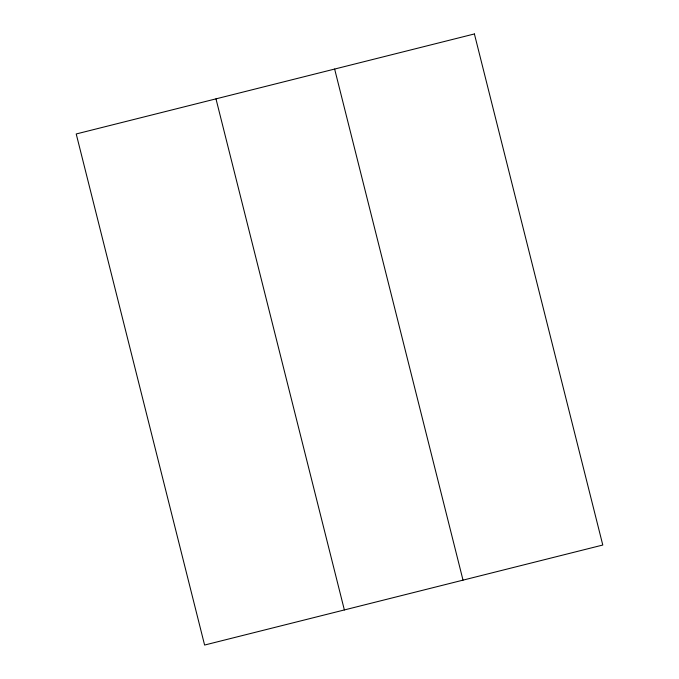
<?xml version="1.0" encoding="UTF-8"?>
<svg xmlns="http://www.w3.org/2000/svg" width="679" height="679" viewBox="0 0 679 679"><rect width="100%" height="100%" fill="white"/><g stroke="black" fill="none" stroke-linecap="round" stroke-linejoin="round"><path stroke-width="1.02" d="M334.637 69.054L463.019 580.138M215.981 98.862L344.363 609.946M474.4 33.95L76.218 133.967L204.6 645.05L602.782 545.033L474.4 33.95"/></g></svg>
